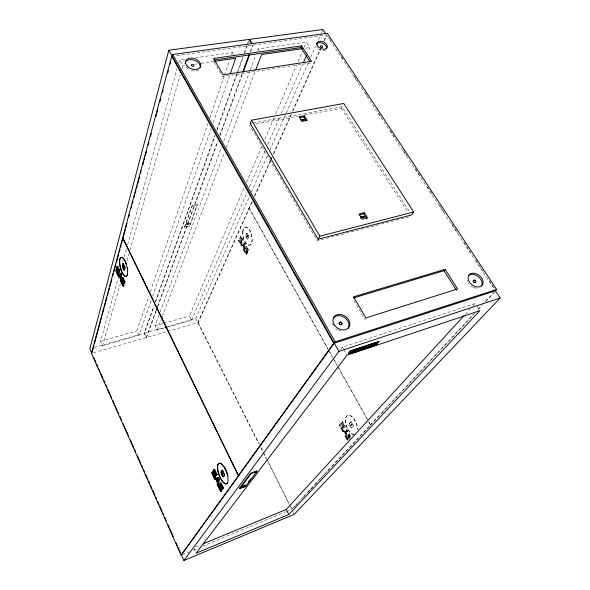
<?xml version="1.0" encoding="UTF-8"?>
<svg xmlns="http://www.w3.org/2000/svg" width="590" height="590" viewBox="0 0 590 590"><rect width="100%" height="100%" fill="white"/><g stroke="black" fill="none" stroke-linecap="round" stroke-linejoin="round"><path stroke-width="0.44" stroke-dasharray="2.95 2.21" d="M243.803 250.462L244.636 244.024L244.068 242.977L240.904 245.145L241.391 246.03L242.925 245.241L244.253 247.667L244.009 249.437L244.474 250.293L243.803 250.462L243.338 249.607L243.582 247.837L242.254 245.411L241.391 246.03M244.474 250.293L245.315 243.854L244.739 242.807L244.068 242.977M243.677 247.114L242.608 245.16L244.769 243.936L244.356 246.945L243.677 247.114L244.09 244.105L245.315 243.854M345.563 437.109L347.119 431.224L346.433 429.97L342.089 430.729L342.665 431.799L344.553 431.297L346.146 434.211L345.696 435.818L346.256 436.843L345.563 437.109L345.003 436.084L345.452 434.476L343.859 431.563M346.256 436.843L347.82 430.958L347.127 429.704L342.089 430.729M345.629 433.82L346.389 431.076L347.082 430.811L346.33 433.554L345.629 433.82L344.346 431.467L347.082 430.811M151.114 300.561L138.989 335.297L102.535 345.74L100.499 341.234L118.443 277.352M122.676 262.27L123.177 260.492M124.173 256.945L126.415 248.958M127.661 244.526L177.007 68.838M178.748 62.629L179.5 59.966L184.95 59.199M102.535 345.74L120.331 283.753M126.939 260.728L128.974 253.641M129.992 250.101L180.326 74.76M182.103 68.565L182.871 65.903L179.5 59.966M138.989 335.297L136.917 330.901L148.828 296.106M150.317 291.762L208.1 123.008M209.885 117.786L224.185 76.036M224.48 75.166L229.547 60.379M231.627 54.287L232.224 52.547L195.858 57.665M152.626 296.224L211.117 128.627M213.241 122.55L229.606 75.66M155.922 310.76L146.165 337.576L144.108 333.239L154.012 305.509M155.251 302.036L214.679 135.634M216.847 129.571L236.656 74.104M236.966 73.234L242.844 56.773M244.083 53.299L246.871 45.504M247.181 44.634L248.412 41.167M156.291 310.665L146.519 337.48L144.462 333.136L154.071 306.276M155.62 301.94L215.136 135.56M216.995 130.361L237.77 72.297M238.08 71.434L243.345 56.699M244.584 53.233L247.999 43.697M248.309 42.834L248.928 41.101M184.441 227.076L192.126 205.77L197.399 204.59L189.751 226.243L184.626 227.438L184.441 227.076L189.56 225.881L197.399 204.59M184.626 227.438L192.126 205.77M157.501 306.439L217.614 141.202M219.819 135.14L242.483 72.858M250.352 51.227L252.557 45.172M157.869 306.335L218.079 141.121M219.967 135.929L242.984 72.784M250.551 52.023L253.066 45.098M164.19 328.077L157.132 330.098L155.045 325.761L158.894 315.414M160.178 311.963L221.486 147.234M223.735 141.194L250.049 70.476M250.374 69.613L255.831 54.951M257.432 50.637L258.073 48.911L306.38 42.119L309.912 47.584L307.715 52.65M157.132 330.098L161.048 319.765M162.353 316.321L224.355 152.722M226.309 147.552L255.352 70.918M167.715 327.067L191.529 320.252L189.405 316.011L244.282 187.517M246.45 182.45L261.975 146.099M264.866 139.336L274.247 117.358M275.692 113.973L296.637 64.944M298.075 61.567L302.412 51.419M304.219 47.193L306.38 42.119M191.529 320.252L247.24 191.934M249.437 186.875L264.829 151.416M267.764 144.661L279.859 116.805M281.327 113.428L302.582 64.472M165.665 327.074L195.696 318.482L249.113 197.156M251.34 192.104L267.661 155.03M269.888 149.978L285.833 113.752M286.209 112.911L308.467 62.356M310.687 57.304L315.51 46.352M318.482 39.611L321.078 33.711M321.447 32.87L322.929 29.5M197.805 322.664L251.937 201.677M254.563 195.814L270.308 160.628M270.685 159.787L271.806 157.272M273.303 153.924L290.922 114.549M292.426 111.193L320.163 49.199M323.91 40.821L326.536 34.958L174.987 55.88M167.737 331.351L198.137 322.568L249.209 208.565L328.247 349.73M248.943 208.381L252.336 201.588M254.585 196.559L270.721 160.539M271.098 159.706L272.219 157.191M273.723 153.843L291.357 114.467M292.861 111.119L320.628 49.132M324.375 40.754L326.631 35.732M241.317 241.089L241.996 240.919L240.403 238.013L239.732 238.183L241.317 241.089L241.863 239.901L240.16 236.782L241.067 236.096L243.235 240.064L241.251 244.378L240.58 244.548L238.426 240.602L238.655 240.093L239.326 239.924L241.022 243.028L240.351 243.198L238.655 240.093M240.351 243.198L241.089 241.598L239.503 238.699L239.732 238.183M238.426 240.602L239.326 239.924M240.16 236.782L241.067 236.096M239.503 238.699L240.403 238.013M241.022 243.028L241.76 241.428L240.174 238.53M241.996 240.919L242.542 239.732L240.831 236.612M240.58 244.548L242.564 240.226L243.235 240.064M245.713 235.823L247.114 233.153L249.054 236.671C248.029 243.434 244.024 234.805 247.114 233.153M246.694 236.797L247.682 235.388L247.269 237.055L246.694 236.797L247.682 235.388M246.886 237.151L247.874 235.742M247.645 239.334L249.054 236.671M246.878 251.252L247.549 251.082L245.949 248.154L245.278 248.324L246.878 251.252L247.439 250.079L245.713 246.93L246.627 246.244L248.818 250.249L246.782 254.519L246.111 254.696L243.936 250.706L244.172 250.204L244.843 250.035L246.561 253.169L245.882 253.346L244.172 250.204M245.882 253.346L246.635 251.76L245.034 248.825L245.278 248.324M243.936 250.706L244.843 250.035M245.713 246.93L246.627 246.244M245.034 248.825L245.949 248.154M246.561 253.169L247.313 251.591L245.713 248.656M247.549 251.082L248.11 249.909L246.384 246.76M246.111 254.696L248.147 250.426L248.818 250.249M304.411 115.109L341.271 108.331L342.915 105.109M340.843 349.376L342.495 347.156L475.179 303.496L476.108 304.934M342.923 426.976L343.616 426.718L341.713 423.237L341.02 423.495L342.923 426.976L343.727 426.061L341.676 422.315L342.716 421.658L345.32 426.408L342.384 429.749L341.691 430.014L339.117 425.279L339.457 424.889L340.15 424.63L342.178 428.347L341.492 428.613L339.457 424.889M341.492 428.613L342.576 427.374L340.673 423.893L341.02 423.495M339.117 425.279L340.15 424.63M341.676 422.315L342.716 421.658M340.673 423.893L341.713 423.237M342.178 428.347L343.269 427.108L341.367 423.635M343.616 426.718L344.42 425.796L342.37 422.057M341.691 430.014L345.32 426.408M349.177 423.841L351.168 421.739L353.506 425.973C351.625 431.555 346.846 422.86 351.168 421.739M350.475 425.316L351.765 424.151L352.001 424.571L351.102 425.589L350.475 425.316L351.765 424.151M350.703 425.737L352.001 424.571M351.5 428.067L353.506 425.973M347.466 440.59L345.725 437.404L346.072 437.013L346.765 436.748L348.41 439.764M350.416 438.281L348.343 434.498L348.697 434.107L349.391 433.842L351.153 437.05M349.236 439.572L347.311 436.054L347.665 435.663L348.358 435.398L349.9 438.208M345.725 437.404L346.765 436.748M348.343 434.498L349.391 433.842M347.311 436.054L348.358 435.398M465.237 314.33L470.208 308.909M472.693 306.203L475.179 303.496M297.994 502.599L291.726 509.325L289.756 505.409M300.502 499.907L306.763 493.188M307.39 492.517L320.554 478.394M321.181 477.723L327.443 470.997M328.07 470.326L473.497 314.3M477.878 309.603L481.632 305.576M485.386 301.542L493.52 292.817M294.58 506.493L297.714 503.13M298.341 502.459L299.595 501.109M302.729 497.746L305.244 495.062M307.751 492.37L310.259 489.678M310.886 489.007L314.647 484.973M315.274 484.301L319.035 480.267M319.662 479.589L327.192 471.521M327.819 470.85L331.58 466.815M332.207 466.144L370.461 425.125L368.669 421.916M370.255 425.066L373.16 422.226M373.787 421.555L381.302 413.501M381.929 412.83L474.589 313.474M478.35 309.44L482.104 305.413M485.865 301.387L494.626 291.991M242.608 245.16L244.09 244.105M240.904 245.145L244.739 242.807M182.34 554.696L189.125 551.886M193.365 550.123L198.454 548.014M202.687 546.259L285.789 511.788M286.637 511.434L292.072 509.177L289.587 504.251M195.356 547.026L200.46 544.917M345.003 436.084L345.696 435.818M345.452 434.476L346.146 434.211M370.055 425.279L370.461 425.125M346.433 429.97L347.127 429.704M342.665 431.799L344.553 431.297M347.119 431.224L347.82 430.958M342.576 427.374L343.269 427.108M343.727 426.061L344.42 425.796M366.641 318.718L364.9 319.271L353.019 299.012M93.589 352.761L166.859 331.602M94.216 347.517L144.108 333.239M144.462 333.136L164.78 327.325M100.499 341.234L136.917 330.901M155.045 325.761L162.973 323.512M163.85 323.261L189.405 316.011M408.811 216.855L317.214 240.705L249.57 125.191M247.439 250.079L248.11 249.909M246.635 251.76L247.313 251.591M243.582 247.837L244.253 247.667M243.338 249.607L244.009 249.437M242.254 245.411L242.925 245.241M241.089 241.598L241.76 241.428M241.863 239.901L242.542 239.732M248.818 208.654L249.209 208.565M192.325 206.139L197.598 204.959M344.346 431.467L346.389 431.076M255.861 124.033L298.12 116.267M250.234 123.531L252.033 123.199M252.933 123.037L342.097 106.724L409.622 211.832M310.812 62.946L222.533 76.493L213.418 60.947M182.871 65.903L184.685 65.645M194.7 64.199L196.522 63.934M201.072 63.278L213.816 61.441M305.436 48.233L309.912 47.584M329.036 37.967L331.064 41.042M341.204 56.397L343.741 60.239M354.391 76.368L357.938 81.745M365.549 93.264L368.588 97.874M378.728 113.236L381.774 117.838M390.396 130.899L394.452 137.042M403.073 150.096L407.13 156.239M415.242 168.534L419.807 175.444M427.418 186.964L431.983 193.874M439.587 205.394L444.661 213.079M451.756 223.831L457.847 233.043M463.932 242.261L470.525 252.247M476.101 260.692L483.203 271.444M489.287 280.663L495.88 290.649M327.044 35.724L494.383 289.27M476.58 305.657L479.375 309.993M341.271 108.331L408.11 212.533M258.073 48.911L259.379 51.035M232.224 52.547L233.515 54.7M342.495 347.156L343.321 348.616M343.734 349.346L346.632 354.457M249.334 208.285L327.966 348.69M329.766 351.906L332.465 356.714M334.257 359.93L336.956 364.738M338.756 367.946L368.411 420.906M368.861 421.702L370.66 424.911M328.696 350.534L332.738 357.754M333.188 358.55L337.229 365.771M337.679 366.574L366.869 418.708M246.922 233.198L248.862 236.723M350.969 421.813L353.307 426.054M351.375 424.299L351.603 424.726M350.866 425.161L351.102 425.589M245.905 235.771L247.837 239.289M349.376 423.768L351.699 427.993M349.037 434.233L350.696 437.256M240.395 236.266L242.564 240.226M245.949 246.421L248.147 250.426M342.023 421.916L344.626 426.673M348.697 434.107L350.453 437.315M348.012 435.781L349.546 438.599M347.665 435.663L349.206 438.481M243.287 244.99L244.356 246.945M345.039 431.202L346.33 433.554M239.097 240.432L241.251 244.378M241.576 244.975L242.062 245.86M244.607 250.536L246.782 254.519M339.81 425.021L342.384 429.749M342.775 430.471L343.358 431.533M346.419 437.138L348.152 440.324M346.072 437.013L347.717 440.029M198.137 322.568L259.379 444.233M261.038 447.522L263.103 451.638M263.516 452.456L266.415 458.209M266.828 459.035L289.174 503.425M195.696 318.482L258.708 443.702M260.78 447.817L262.845 451.933M263.265 452.759L266.164 458.519M267.823 461.815L288.945 503.801M292.81 511.471L294.248 514.34M194.014 548.508L195.423 551.628M354.332 434.483A10.141 5.118 68.5 0 1 345.747 423.436A10.141 5.118 68.5 0 1 350.622 415.744A10.141 5.118 68.5 0 1 357.525 429.439M354.133 434.557A10.141 5.118 68.5 0 1 345.548 423.509A10.141 5.118 68.5 0 1 350.423 415.817A10.141 5.118 68.5 0 1 357.326 429.513M340.622 330.909A9.005 7.058 34.4 0 1 339.147 330.496M338.424 330.208A9.005 7.058 34.4 0 1 335.164 328.025M333.276 325.621A9.005 7.058 34.4 0 1 332.428 323.622M476.587 288.156A8.356 5.9 37.7 0 1 473.962 287.581M473.313 287.315A8.356 5.9 37.7 0 1 468.423 283.156M467.509 281.364A8.356 5.9 37.7 0 1 467.169 280.154M326.041 49.767A5.59 3.57 25.7 0 1 318.806 49.228M317.722 48.328A5.59 3.57 25.7 0 1 316.889 47.325M198.874 69.723A7.921 5.34 20.5 0 1 188.719 69.296M188.158 68.927A7.921 5.34 20.5 0 1 185.658 66.213M242.91 231.376A9.197 4.277 76.3 0 0 249.017 245.182A9.197 4.277 76.3 0 0 250.61 232.047A9.197 4.277 76.3 0 0 242.91 231.376M242.719 231.42A9.197 4.277 76.3 0 0 248.825 245.233A9.197 4.277 76.3 0 0 250.411 232.099A9.197 4.277 76.3 0 0 242.719 231.42M187.296 224.738A1.623 0.789 -27.6 0 0 189.493 223.145A1.623 0.789 -27.6 0 0 187.244 223.263A1.623 0.789 -27.6 0 0 187.296 224.738M187.104 224.377A1.623 0.789 -27.6 0 0 189.302 222.777A1.623 0.789 -27.6 0 0 187.052 222.902A1.623 0.789 -27.6 0 0 187.104 224.377"/><path stroke-width="0.89" d="M120.714 281.231L120.854 274.527L120.308 273.391L121.083 273.192L121.621 274.328L121.481 281.032L120.714 281.231L120.301 278.421L119.047 275.781L118.406 276.378L117.971 275.449L120.308 273.391M363.315 347.834L361.405 349.044M217.71 485.459L218.521 479.449L217.857 478.07L214.377 478.438L214.907 479.559L215.859 479.434L217.386 482.642L217.15 484.287L217.71 485.459L218.514 485.157L219.325 479.146L218.669 477.76L214.377 478.438M217.481 481.971L217.88 479.169L216.25 479.382L217.481 481.971L218.293 481.661M251.679 43.734L249.032 39.434L168.836 50.216L89.835 348.771L91.834 353.27L91.465 353.381L181.101 555.212L335.223 341.839L496.632 289.476L327.28 33.291L172.73 54.479L172.251 56.257L171.683 56.338L122.727 237.608L238.493 475.518L238.965 475.334M91.465 353.381L122.654 237.895L123.103 237.785L121.658 243.117M92.077 352.385L94.002 345.275M94.481 343.498L101.694 316.852M102.173 315.075L104.098 307.965M104.585 306.188L106.989 297.308M107.469 295.531L108.191 292.861M108.671 291.084L109.393 288.421M109.873 286.644L111.798 279.542M112.756 275.987L113.479 273.318M113.959 271.548L115.883 264.438M116.363 262.661L118.774 253.781M119.254 252.004L119.977 249.334M120.456 247.557L121.179 244.894M123.421 236.612L125.346 229.503M125.825 227.725L127.027 223.286M128.709 217.068L129.431 214.399M131.113 208.181L131.835 205.519M132.315 203.742L133.038 201.072M134.004 197.525L134.727 194.855M135.206 193.078L135.929 190.415M136.408 188.638L137.131 185.968M137.61 184.191L139.535 177.089M140.494 173.534L141.216 170.864M142.898 164.647L143.621 161.984M144.108 160.207L144.823 157.537M145.31 155.76L146.512 151.32M148.193 145.103L148.916 142.433M150.597 136.216L151.32 133.554M155.893 116.672L156.616 114.003M157.095 112.233L157.818 109.563M159.978 101.569L160.701 98.899M162.383 92.682L163.106 90.019M167.678 73.138L168.401 70.468M170.082 64.251L170.805 61.589M116.975 269.136L117.749 268.944L119.106 272.617L118.332 272.809L116.975 269.136L117.307 267.919L118.929 271.312L119.696 271.12L117.786 266.289L117.019 266.481L115.81 270.899L117.845 275.191L118.76 274.475L117.152 271.098L116.385 271.289L117.845 275.191M116.385 271.289L116.835 269.659L118.332 272.809M118.929 271.312L117.019 266.481M122.226 266.311L123.199 263.575L125.043 267.41C124.35 276.489 119.859 258.656 124.276 270.08M122.632 265.589L123.199 263.575M123.236 267.358L124.062 265.92L123.863 267.639L124.239 266.296L123.421 267.742L123.679 267.255M124.055 270.132L124.822 267.462L122.986 263.634M122.226 280.161L123 279.97L124.365 283.672L123.598 283.871L122.226 280.161L122.573 278.967L124.21 282.396L124.984 282.197L123.052 277.33L122.278 277.521L121.024 281.887L123.089 286.224L124.003 285.516L122.381 282.101L121.614 282.293L123.089 286.224M121.614 282.293L122.078 280.678L123.598 283.871M124.21 282.396L122.278 277.521M230.211 73.92L235.668 58.292L214.731 61.308M156.556 309.027L157.183 307.302M242.8 71.987L249.091 54.686M156.608 309.794L157.235 308.069M243.294 71.914L249.6 54.612M161.372 318.91L162.029 317.184M255.677 70.055L261.554 54.56L302.751 48.616M251.561 120.183L250.234 123.531L318.076 239.208L411.614 214.93L413.671 211.98L343.741 103.486L251.561 120.183L319.81 236.199L318.076 239.208M309.824 61.412L300.952 47.554L301.66 45.873L213.521 58.432L223.116 74.775L311.55 61.286L301.66 45.873M303.312 62.783L306.616 55.187M299.521 117.676L303.88 116.864L304.388 115.773L307.272 120.434L302.028 121.415L299.152 116.739L304.388 115.773M303.798 119.615L303.998 119.18L304.101 120.102L303.798 119.615L301.542 120.035M353.823 351.338L354.28 351.441M356.53 350.113L354.649 350.497L354.988 351.537L356.559 351.065L354.273 352.304L356.434 351.714L357.075 350.814L354.988 351.537M363.964 216.316L360.652 217.489L360.992 218.035L364.296 216.862L363.964 216.316L360.903 217.091M359.288 214.804L363.72 213.691L364.347 212.688L367.548 217.857L362.223 219.215L359.03 214.023L364.347 212.688M360.992 218.035L364.296 216.862M211.751 472.907L213.853 469.662L214.664 469.36L217.164 474.603L216.102 475.289L214.133 471.159L213.551 472.052L215.38 475.894L215.129 476.27L213.3 472.435L212.518 473.637L214.222 478.121L211.751 472.907L212.548 472.605M212.975 471.956L214.664 469.36M363.787 347.717L362.164 348.063L362.658 348.911L364.332 348.358L363.72 349.273L363.219 349.442L362.26 347.938L360.903 349.206L361.39 350.054L363.809 348.602L363.219 349.442M216.102 475.289L217.164 474.603M213.551 472.052L214.354 471.749L216.183 475.584L215.129 476.27M212.518 473.637L213.322 473.335L215.276 477.435L214.222 478.121M220.918 472.221L222.459 470.178L224.709 474.854C223.19 480.636 219.133 471.403 222.459 470.178M222.246 473.829L222.909 472.856L222.474 474.301L222.246 473.829L223.367 472.686M223.153 476.882L224.709 474.854M218.086 486.256L220.262 483.099L221.066 482.79L223.603 488.1L222.526 488.786L220.535 484.604L219.937 485.474L221.788 489.353L221.53 489.73L219.679 485.843L218.875 487.008L220.852 491.168L220.594 491.536L218.086 486.256L218.89 485.954M222.526 488.786L223.603 488.1M219.937 485.474L220.749 485.157L222.592 489.044L221.53 489.73M220.594 491.536L221.656 490.851L219.679 486.698L218.875 487.008M181.101 555.212L238.825 475.533M238.493 475.518L333.66 343.373L495.88 290.649M181.491 555.05L183.91 560.5L338.896 351.397L500.165 298.031L495.394 290.804L496.632 289.476M239.584 488.181L250.728 473.254L256.702 470.96L256.945 471.454L245.602 486.396L239.813 488.66L239.584 488.181L242.888 486.89A1.895 0.406 -26.7 0 1 242.542 486.374A1.895 0.406 -26.7 0 1 245.152 485.164A1.895 0.406 -26.7 0 1 244.592 486.116M239.813 488.66L250.971 473.748L256.945 471.454M248.611 481.647L250.765 478.8M255.618 472.384L256.702 470.96M354.56 351.751L348.358 353.469L350.327 350.88L378.898 341.374L376.995 344.258C377.453 341.89 372.939 344.413 375.078 343.867M348.528 353.771L350.497 351.183L379.068 341.669M350.6 352.65L351.721 351.183L352.252 351.006L352.739 351.861L352.223 352.54L355.025 351.102L352.872 352.304L353.993 352.532L353.506 351.677L352.208 352.038L351.087 353.506L350.6 352.65L351.131 352.473L351.618 353.329L351.087 353.506M352.252 351.006L351.736 351.684L354.538 350.246L355.136 351.352M351.618 353.329L352.37 352.569L353.993 352.532M355.659 350.762L355.895 350.453L354.966 350.799M357.842 349.096L356.655 350.63L357.142 351.478L357.68 351.257A2.478 0.708 -29.4 0 0 358.373 351.087C362.909 348.668 357.385 350.733 358.831 349.781L358.344 348.926L357.842 349.096L358.329 349.944L357.142 351.478M357.311 350.261L357.798 349.634M358.344 348.926C356.847 350.062 361.08 348.019 359.118 349.641M360.534 348.52L359.671 349.619L360.166 350.467L361.523 349.199L361.028 348.351L360.534 348.52L361.021 349.369L360.166 350.467M361.39 350.054L362.658 348.911M362.732 348.594L363.226 347.975M366.847 346.662L367.29 346.168L365.114 346.721L363.964 348.181L364.458 349.029L367.799 347.075L365.608 347.562L364.458 349.029M364.487 348.012L364.915 347.466M365.048 347.296L365.512 346.714M365.535 348.144L365.999 347.554M367.327 346.699L368.625 345.548L369.111 346.396L368.086 347.687L369.834 347.104L369.347 346.264L369.701 347.274L367.43 348.034L366.943 347.193M367.6 346.846L368.625 345.548M367.43 348.034L369.111 346.396M371.257 344.671C368.809 346.876 373.035 345.283 373.042 344.073L373.558 343.904L374.053 344.744L373.529 344.914C373.544 346.109 369.274 347.746 371.744 345.511L371.257 344.671L369.886 345.998L370.955 345.873M371.744 345.511L371.228 345.688C368.669 348.196 373.964 346.124 374.053 344.744M372.828 344.818L373.558 343.904M377.04 343.793C370.446 346.131 379.252 343.896 373.5 345.939A5.192 1.46 -29.7 0 0 374.687 345.622C379.51 343.424 371.353 346.124 377.04 343.793L376.553 342.96L373.802 344.265M377.858 342.665L378.898 341.374M353.44 297.965L443.931 270.714L445.059 269.328L457.641 288.938L365.911 317.907L353.535 296.829L445.059 269.328M203.004 543.862L286.253 509.436L463.991 315.687M288.798 514.524L479.84 310.716L347.053 355.18L196.123 553.184L288.798 514.524L286.253 509.436M500.165 298.031L294.248 514.34L183.91 560.5M366.56 346.662L365.94 346.566M119.313 275.537L120.397 274.527L120.323 277.669L119.313 275.537L120.08 275.346L120.758 276.762M119.328 274.741L121.083 273.192M372.541 345.106L372.106 345.393M352.385 351.456L354.538 350.246M358.44 349.885L359.133 349.169L358.012 349.523M220.852 491.168L221.656 490.851M221.788 489.353L222.592 489.044M354.915 350.703L356.065 350.217L354.502 350.689M217.857 478.07L218.669 477.76M214.907 479.559L215.711 479.257M216.25 479.382L217.054 479.073L217.983 481.012M218.521 479.449L219.325 479.146M215.38 475.894L216.183 475.584M223.131 473.327L223.595 473.15M214.472 477.738L215.276 477.435M365.896 348.026L367.231 347.252L366.434 347.414M358.329 349.944L358.831 349.781M348.358 353.469L350.939 352.606M364.745 347.997L367.334 347.134M361.021 349.369L361.523 349.199M358.875 350.312L370.955 346.271M165.067 327.826L166.837 327.325M123.236 285.715L124.003 285.516M319.81 236.199L413.671 211.98M124.357 281.88L125.132 281.681M123.745 283.355L124.52 283.156M375.056 344.036L374.09 344.272M120.257 280.257L121.024 280.066M118.406 276.378L119.18 276.179M118.479 272.292L119.246 272.101M117.993 274.675L118.76 274.475M120.854 274.527L121.621 274.328M119.069 270.788L119.844 270.596M122.727 237.608L123.177 237.505M375.439 343.778L375.97 343.778M301.291 120.227L304.3 119.667M301.092 120.67L302.596 120.39M300.989 119.741L303.998 119.18M213.868 60.04L300.952 47.554M325.636 33.593L322.929 29.5L249.548 39.368L252.188 43.667M443.931 270.714L456.476 290.287M303.88 116.864L306.276 120.744M363.72 213.691L366.906 218.861M363.713 216.722L364.045 217.26M373.042 344.073L373.529 344.914M373.205 344.855L373.728 345.681M370.734 344.848L371.228 345.688M368.101 345.725L368.588 346.566M365.114 346.721L365.608 347.562M361.766 348.107L362.253 348.956M360.173 349.45L360.66 350.298M353.889 350.46L354.376 351.316M351.721 351.183L352.208 352.038M172.73 54.479L335.223 341.839M168.836 50.216L338.896 351.397M171.683 56.338L333.66 343.373M250.728 473.254L250.971 473.748M245.374 485.924L245.602 486.396M122.654 237.895L238.353 475.717M222.231 470.267L224.473 474.943M123.62 266.024L123.804 266.407M222.71 473.659L222.931 474.124M221.147 472.14L223.381 476.794M118.73 269.084L119.696 271.12M222.01 485.688L223.005 487.775M213.853 469.662L216.353 474.906M220.262 483.099L222.791 488.409M117.594 272.853L118.612 274.992M217.953 483.977L218.514 485.157M219.605 487.458L221.398 491.219M93.707 357.474L95.941 362.518M96.694 364.2L97.815 366.722M98.559 368.403L100.057 371.766M100.802 373.448L103.044 378.492M103.788 380.174L104.909 382.696M105.654 384.378L107.151 387.741M107.896 389.422L110.138 394.467M110.891 396.148L111.635 397.83M112.756 400.352L114.246 403.715M114.998 405.396L117.24 410.441M117.985 412.122L118.73 413.804M119.851 416.326L121.348 419.689M123.214 423.893L124.335 426.415M125.08 428.097L128.443 435.663M130.316 439.867L133.672 447.434M134.424 449.115L135.545 451.638M137.411 455.841L140.774 463.408M141.519 465.09L142.64 467.612M143.385 469.293L144.882 472.656M145.627 474.338L147.869 479.382M148.621 481.064L149.742 483.586M150.487 485.268L151.977 488.631M152.729 490.312L154.971 495.357M155.716 497.038L156.461 498.72M157.582 501.242L159.079 504.605M159.824 506.286L162.066 511.331M162.81 513.012L163.563 514.694M164.684 517.216L166.174 520.579M168.047 524.783L169.168 527.305M169.913 528.987L173.276 536.553M175.886 542.439L177.384 545.802M178.128 547.483L180.37 552.528M126.68 276.135A9.846 3.333 75.4 0 1 120.928 269.003A9.846 3.333 75.4 0 1 120.839 257.506A9.846 3.333 75.4 0 1 126.592 264.563M127.433 267.904A9.846 3.333 75.4 0 1 127.691 269.556M127.72 273.797A9.846 3.333 75.4 0 1 127.322 275.257M227.895 482.399A10.937 4.049 70 0 1 218.772 473.733A10.937 4.049 70 0 1 222.165 464.345M223.558 465.938A10.937 4.049 70 0 1 226.154 470.547M226.427 471.204A10.937 4.049 70 0 1 227.873 475.968M481.447 285.988A8.371 5.907 37.7 0 1 468.556 280.25A8.371 5.907 37.7 0 1 476.868 273.981A8.371 5.907 37.7 0 1 481.447 285.988A8.356 5.9 37.7 0 0 478.615 276.909A8.356 5.9 37.7 0 0 468.829 275.309M333.291 318.069A9.005 7.058 34.4 0 1 344.781 317.678A9.005 7.058 34.4 0 1 347.923 328.578M316.417 44.316A5.59 3.57 25.7 0 1 322.229 43.114A5.59 3.57 25.7 0 1 326.764 48.063M185.046 63.255A7.921 5.34 20.5 0 1 193.446 59.966A7.921 5.34 20.5 0 1 200.276 67.319M340.474 324.788A1.534 1.202 34.4 0 1 339.169 322.701A1.534 1.202 34.4 0 1 341.566 322.9A1.534 1.202 34.4 0 1 340.843 324.817M473.903 282.241A1.423 1.003 37.7 0 1 473.615 280.302A1.423 1.003 37.7 0 1 475.68 281.474A1.423 1.003 37.7 0 1 474.227 282.426M354.833 352.001L356.382 351.308L354.833 352.001M359.642 350.106L357.798 351.109L359.642 350.106M119.475 261.805A9.853 3.333 75.4 0 0 125.626 276.43A9.853 3.333 75.4 0 0 125.545 262.373A9.853 3.333 75.4 0 0 119.475 261.805M217.452 468.504A10.937 4.049 70 0 0 225.985 483.955A10.937 4.049 70 0 0 224.775 468.283A10.937 4.049 70 0 0 217.452 468.504M334.139 324.507A9.027 7.065 34.4 0 0 348.779 327.406A9.027 7.065 34.4 0 0 341.344 314.61A9.027 7.065 34.4 0 0 334.139 324.507M317.545 45.902A5.605 3.57 25.7 0 0 326.69 48.328A5.605 3.57 25.7 0 0 322.162 41.448A5.605 3.57 25.7 0 0 317.545 45.902M187.185 66.161A7.936 5.347 20.5 0 0 200.283 67.12A7.936 5.347 20.5 0 0 191.861 58.093A7.936 5.347 20.5 0 0 187.185 66.161M339.361 323.711A1.534 1.202 34.4 0 0 341.846 324.212A1.534 1.202 34.4 0 0 340.592 322.037A1.534 1.202 34.4 0 0 339.361 323.711M473.401 281.238A1.423 1.003 37.7 0 0 475.584 282.219A1.423 1.003 37.7 0 0 474.817 280.184A1.423 1.003 37.7 0 0 473.401 281.238M320.481 46.802A1.239 0.789 25.7 0 0 322.501 47.348A1.239 0.789 25.7 0 0 321.506 45.821A1.239 0.789 25.7 0 0 320.481 46.802M191.676 65.704A1.35 0.907 20.5 0 0 193.896 65.844A1.35 0.907 20.5 0 0 192.451 64.317A1.35 0.907 20.5 0 0 191.676 65.704M243.117 487.384A1.895 0.406 -26.7 0 0 245.735 485.776A1.895 0.406 -26.7 0 0 243.25 486.536A1.895 0.406 -26.7 0 0 243.117 487.384"/></g></svg>
